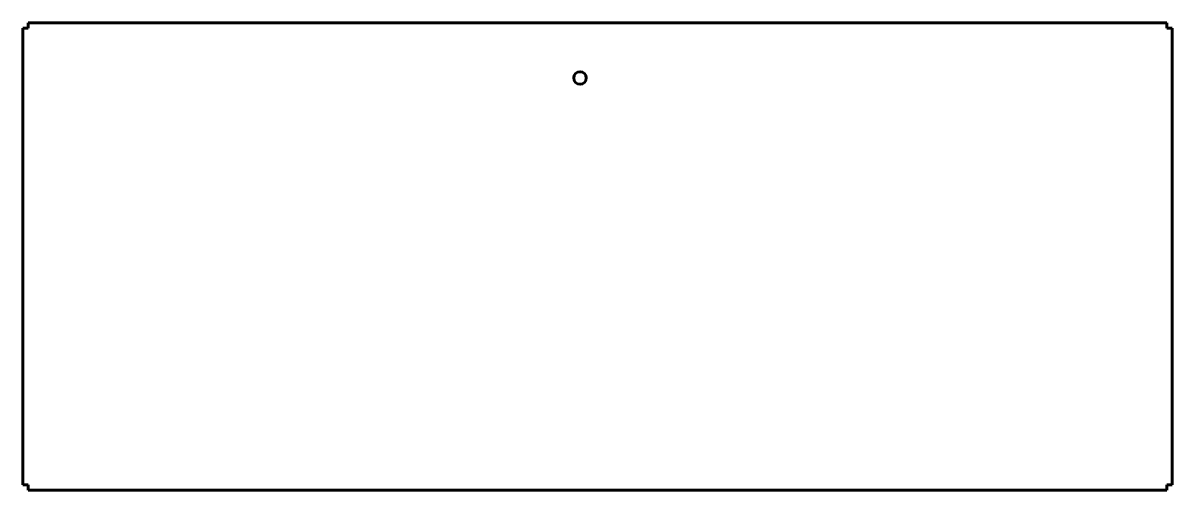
# Model space of a CAD drawing. Header units: millimetres. Extents: x 0 to 2005, y -815 to 0.
import ezdxf

# ---------------------------------------------------------------- set-up
doc = ezdxf.new("R2010")
doc.units = ezdxf.units.MM
for name, pattern in [('K5LT32775', [0]), ('K5LT32776', [0]), ('K5LT32777', [0]), ('K5LT32778', [0]), ('K5LT32779', [0]), ('K5LT32780', [0]), ('K5LT32781', [0]), ('K5LT32802', [0]), ('K5LT32803', [0])]:
    doc.linetypes.add(name, pattern=pattern)
doc.layers.add('Системный слой', color=7, linetype='Continuous')

msp = doc.modelspace()

# ---------------------------------------------------------------- linework, layer by layer
at = {"layer": 'Системный слой', "color": 18, "linetype": 'K5LT32776', "lineweight": 60, "true_color": 0x000000}
for p, q in [((9, -9), (9, 0)), ((0, -9), (9, -9))]:
    msp.add_line(p, q, dxfattribs=at)
at = {"layer": 'Системный слой', "color": 3, "linetype": 'K5LT32803', "lineweight": 60, "true_color": 0x00ff00}
msp.add_line((9, 0), (1996, 0), dxfattribs=at)
at = {"layer": 'Системный слой', "color": 5, "linetype": 'K5LT32775', "lineweight": 60, "true_color": 0x0000ff}
for p, q in [((1996, -9), (1996, 0)), ((2005, -9), (1996, -9))]:
    msp.add_line(p, q, dxfattribs=at)
at = {"layer": 'Системный слой', "color": 1, "linetype": 'K5LT32781', "lineweight": 60, "true_color": 0xff0000}
msp.add_line((0, -9), (0, -806), dxfattribs=at)
at = {"layer": 'Системный слой', "color": 6, "linetype": 'K5LT32779', "lineweight": 60, "true_color": 0xff00ff}
msp.add_line((2005, -9), (2005, -806), dxfattribs=at)
at = {"layer": 'Системный слой', "color": 1, "linetype": 'K5LT32777', "lineweight": 60, "true_color": 0xfe0000}
for p, q in [((0, -806), (9, -806)), ((9, -806), (9, -815))]:
    msp.add_line(p, q, dxfattribs=at)
at = {"layer": 'Системный слой', "color": 2, "linetype": 'K5LT32780', "lineweight": 60, "true_color": 0xfeff00}
msp.add_line((9, -815), (1996, -815), dxfattribs=at)
at = {"layer": 'Системный слой', "color": 6, "linetype": 'K5LT32778', "lineweight": 60, "true_color": 0xfe00ff}
for p, q in [((1996, -815), (1996, -806)), ((1996, -806), (2005, -806))]:
    msp.add_line(p, q, dxfattribs=at)
at = {"layer": 'Системный слой', "color": 18, "linetype": 'K5LT32802', "lineweight": 60, "true_color": 0x000000}
msp.add_circle((972, -96), 11, dxfattribs=at)

doc.saveas('drawing.dxf')
